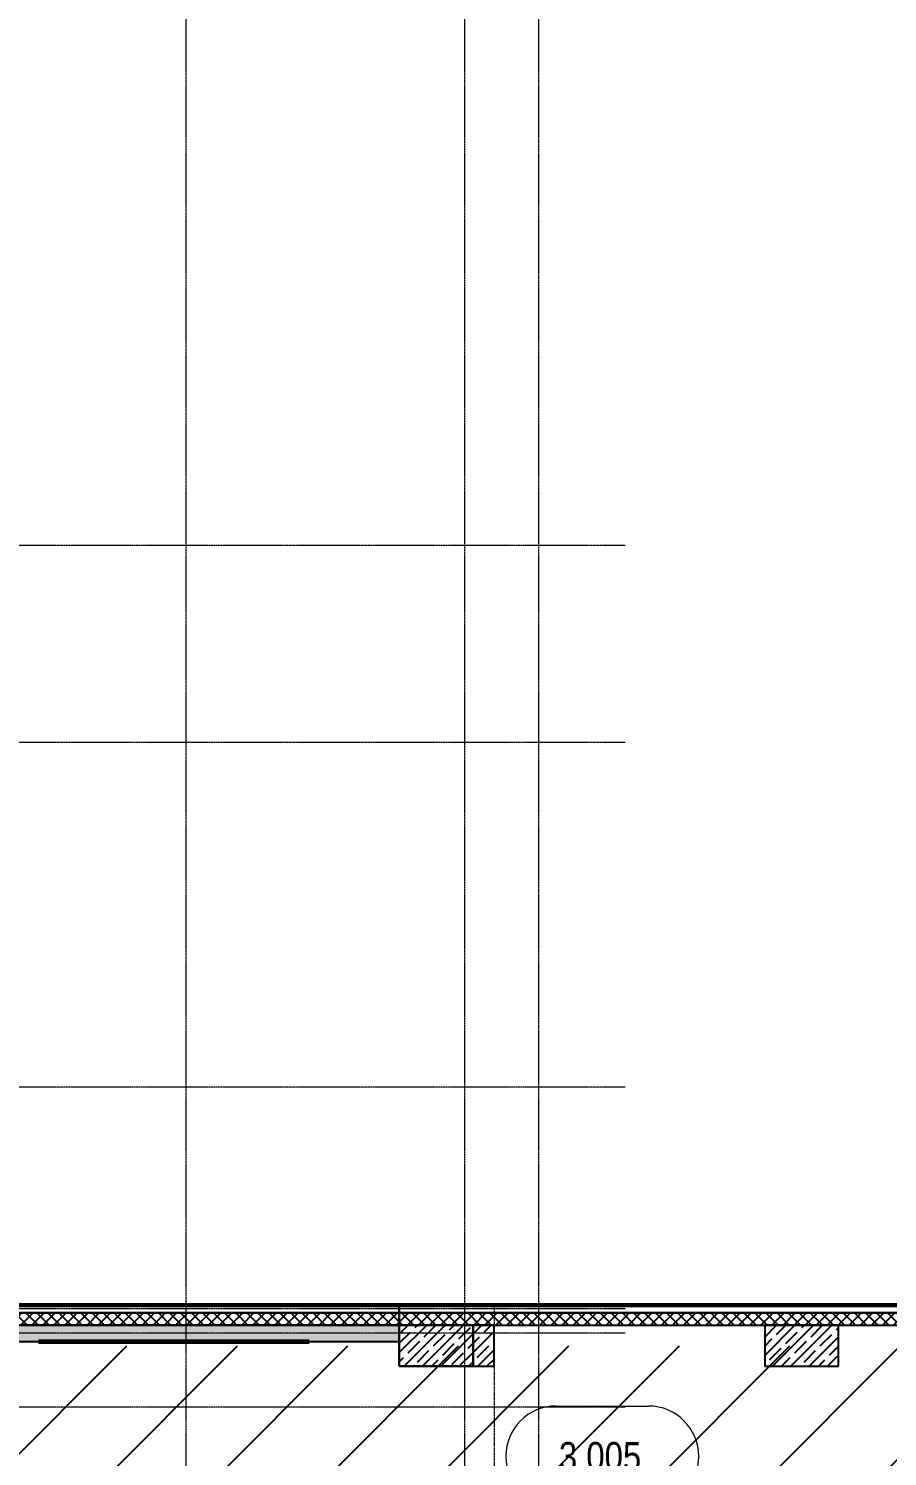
# Model space of a CAD drawing. Header units: millimetres. Extents: x 538266 to 1167394, y 114608 to 637157.
# Drawn here: x 1068714 to 1079186, y 521669 to 539069 of the extents above; entities that cross this region are included whole.
import ezdxf
from ezdxf.enums import TextEntityAlignment as Align

# ---------------------------------------------------------------- set-up
doc = ezdxf.new("R2010")
doc.units = ezdxf.units.MM
for name, pattern in [('CENTER2', [28.575, 19.05, -3.175, 3.175, -3.175]), ('DASHED', [19.05, 12.7, -6.35]), ('HIDDEN2', [4.7625, 3.175, -1.5875])]:
    doc.linetypes.add(name, pattern=pattern)
doc.layers.get('Defpoints').update_dxf_attribs({"color": 140})
for name, color, linetype, lineweight in [('0) шт стен 3 эт', 150, 'Continuous', 60), ('АР_Area', 5, 'Continuous', 5), ('АР_Колонны', 70, 'Continuous', 30), ('АР_Стены ЖБ', 7, 'Continuous', 35), ('АР_Стены ПЕНОблок', 52, 'Continuous', 20), ('АР_Тонкая', 254, 'Continuous', 5), ('АР_Утеплитель', 31, 'Continuous', 0), ('АР_Штриховка', 8, 'Continuous', 0)]:
    doc.layers.add(name, color=color, linetype=linetype, lineweight=lineweight)
doc.layers.add('АР_Делит', color=120, linetype='Continuous', lineweight=0, plot=False)
doc.layers.add('РД_Оси_100', color=7, linetype='Continuous', lineweight=0, true_color=0x525252)
doc.layers.add('ФВ-5', color=7, linetype='Continuous')
doc.styles.add('style1', font='ARIALN.TTF')

# ---------------------------------------------------------------- blocks, each defined once
blk = doc.blocks.new('СОШ_2200_АР_ОСИ_М100_28.05.24')
at = {"layer": 'АР_Делит', "color": 251, "linetype": 'DASHED', "true_color": 0x636466}
blk.add_lwpolyline([(114955, 135155), (114955, -355), (93595.036, -355), (93595.036, 13855), (94145, 13855), (94145, 68320), (66055, 68320), (66055, 13857.73), (83455, 13857.73), (83455, -355), (45245, -355), (45245, 13145), (44695, 13145), (44695, 26755), (45245, 26755), (45245, 68320), (20455, 68320), (20455, 26755), (27955, 26755), (27955, 13145), (-355, 13145), (-355, 100855)], dxfattribs=at)
at = {"layer": 'РД_Оси_100', "color": 251, "linetype": 'CENTER2', "true_color": 0x636466}
for p, q in [((24200, -6155), (24200, 139938.679)), ((27600, -6155), (27600, 139938.679)), ((29555, 36000), (-5954.958, 36000)), ((29555, 33600), (-5954.958, 33600)), ((29555, 29400), (-5954.958, 29400))]:
    blk.add_line(p, q, dxfattribs=at)
for points in [[(28500, -6155), (28500, 139938.679)], [(29555, 26700), (-5454.958, 26700), (-5954.958, 26850)], [(29555, 26400), (-5454.958, 26400), (-5954.958, 26250)], [(29555, 25500), (-5954.958, 25500)]]:
    blk.add_lwpolyline(points, dxfattribs=at)
blk = doc.blocks.new('MOK-МаркаПом_овал_ареал')
for p, q in [((-5.36, 6.14), (5.89, 6.14)), ((-2.75, -3), (2.75, -3))]:
    blk.add_line(p, q)
for centre, radius, start, end in [((-5.36, 0), 6.14, 90, 270), ((5.89, 0), 6.14, 270, 90), ((-7.41, 0), 7.16, 0, 0.001)]:
    blk.add_arc(centre, radius, start, end)
at = {"color": 0, "style": 'style1'}
blk.add_attdef('АР-ПОМЕЩЕНИЕ:НОМЕР', text='', height=3, dxfattribs=at).set_placement((0.26, 0), align=Align.MIDDLE)
at = {"layer": 'Defpoints', "color": 2, "style": 'style1'}
blk.add_attdef('АР-ПОМЕЩЕНИЕ:НАИМЕНОВАНИЕ', text='', height=1, dxfattribs=at).set_placement((-0.09, -4.81), align=Align.MIDDLE)
blk = doc.blocks.new('3_этаж1')
at = {"layer": 'АР_Штриховка', "linetype": 'Continuous', "lineweight": 25, "true_color": 0x000000}
h = blk.add_hatch(dxfattribs=at)
h.set_pattern_fill('ANSI37', color=18, scale=30, angle=-360, style=0)
h.set_pattern_definition([(45, (480135.4, 374055.49), (-67.35192, 67.35192), []), (135, (480135.4, 374055.49), (-67.35192, -67.35192), [])])
h.paths.add_polyline_path([(704734, 523419), (704584, 523269), (711184, 523269), (711184, 523419)], flags=0)
h = blk.add_hatch(dxfattribs=at)
h.set_pattern_fill('_U', color=18, angle=-360, style=0, pattern_type=0)
h.set_pattern_definition([(2e-13, (480135.3971, 374055.4927), (-4e-15, 1), [])])
h.paths.add_polyline_path([(704839, 523524), (704814, 523499), (711184, 523499), (711184, 523524)], flags=0)
h = blk.add_hatch(dxfattribs=at)
h.set_pattern_fill('_U', color=18, style=0, pattern_type=0)
h.set_pattern_definition([(0, (480135.3971, 374055.4927), (0, 1), [])])
h.paths.add_polyline_path([(711184, 523524), (711184, 523499), (729654, 523499), (729629, 523524)], flags=0)
h = blk.add_hatch(dxfattribs=at)
h.set_pattern_fill('ANSI37', color=18, scale=30, style=0)
h.set_pattern_definition([(45, (480135.4, 374055.49), (-67.35192, 67.35192), []), (135, (480135.4, 374055.49), (-67.35192, -67.35192), [])])
h.paths.add_polyline_path([(711184, 523419), (711184, 523269), (729884, 523269), (729734, 523419)], flags=0)
h = blk.add_hatch(dxfattribs=at)
h.set_pattern_fill('AR-CONC', color=18, angle=-360, style=0)
h.set_pattern_definition([(50, (480135.4, 374055.5), (182.18467, -15.939086), [19.05, -209.55]), (355, (480135.4, 374055.5), (-35.24342, 191.05685), [15.24, -167.64058]), (100.451445, (480150.58, 374054.16), (146.94125, 175.11775), [16.19001, -178.09024]), (46.1842, (480135.4, 374106.3), (271.07904, -42.04233), [28.575, -314.325]), (96.63556, (480158, 374102.8), (237.40413, 247.42612), [24.28502, -267.1356]), (351.18415, (480135.4, 374106.3), (237.40413, 247.42612), [22.85997, -251.45973]), (21, (480160.8, 374093.6), (151.61439, -102.2652), [19.05, -209.55]), (326, (480160.8, 374093.6), (61.80203, 184.18797), [15.24, -167.64]), (71.451445, (480173.43, 374085.07), (213.41642, 81.92277), [16.19001, -178.08994]), (37.5, (480135.4, 374055.49), (3.088603, 84.555039), [0, -165.608, 0, -170.18, 0, -168.275]), (7.5, (480135.4, 374055.49), (66.819663, 100.180575), [0, -97.028, 0, -161.798, 0, -64.135]), (327.5, (480078.755, 374055.49), (135.590595, -5.728744), [0, -63.5, 0, -198.12, 0, -262.89]), (317.5, (480053.36, 374055.49), (148.12918, 25.42649), [0, -82.55, 0, -131.572, 0, -186.69])])
h.paths.add_polyline_path([(704584, 523269), (704584, 523069), (711184, 523069), (711184, 523269)], flags=0)
at = {"layer": 'АР_Колонны', "color": 18, "linetype": 'HIDDEN2', "lineweight": 25, "true_color": 0x000000}
for p, q in [((711184, 523269), (712084, 523269)), ((711184, 522769), (711184, 523269)), ((712084, 523269), (712084, 522769)), ((712084, 522769), (711184, 522769))]:
    blk.add_line(p, q, dxfattribs=at)
at = {"layer": 'АР_Колонны', "color": 18, "linetype": 'Continuous', "lineweight": 25, "true_color": 0x000000}
for p, q in [((711184, 523269), (711184, 522769)), ((712084, 523269), (711184, 523269)), ((712084, 523269), (711184, 523269)), ((711184, 523269), (711184, 522769)), ((712084, 522769), (712084, 523269)), ((712084, 522769), (712084, 523269)), ((711184, 522769), (712084, 522769)), ((711184, 522769), (712084, 522769))]:
    blk.add_line(p, q, dxfattribs=at)
at = {"layer": 'АР_Стены ЖБ', "color": 18, "linetype": 'Continuous', "lineweight": 25, "true_color": 0x000000}
for p, q in [((712084, 523269), (711184, 523269)), ((711184, 523269), (711184, 522769)), ((712339, 523269), (712084, 523269)), ((712084, 523269), (712084, 522769)), ((712084, 522769), (712084, 523269)), ((712339, 522769), (712339, 523269)), ((716539, 523269), (715639, 523269)), ((715639, 523269), (715639, 522769)), ((716539, 522769), (716539, 523269)), ((711184, 522769), (712084, 522769)), ((712084, 522769), (712339, 522769)), ((715639, 522769), (716539, 522769))]:
    blk.add_line(p, q, dxfattribs=at)
at = {"layer": 'АР_Стены ПЕНОблок', "color": 18, "linetype": 'Continuous', "lineweight": 25, "true_color": 0x000000}
for p, q in [((711184, 523269), (704584, 523269)), ((711184, 523069), (711184, 523269)), ((704584, 523069), (711184, 523069))]:
    blk.add_line(p, q, dxfattribs=at)
at = {"layer": 'АР_Тонкая', "color": 18, "linetype": 'Continuous', "lineweight": 25, "true_color": 0x000000}
for p, q in [((704734, 523419), (711184, 523419)), ((711184, 523499), (704814, 523499)), ((704814, 523499), (711184, 523499)), ((711184, 523524), (704839, 523524)), ((711184, 523499), (711184, 523524)), ((711184, 523524), (711184, 523499)), ((729629, 523524), (711184, 523524)), ((711184, 523419), (711184, 523499)), ((711184, 523499), (711184, 523419)), ((729654, 523499), (711184, 523499)), ((711184, 523499), (729654, 523499)), ((711184, 523419), (729734, 523419))]:
    blk.add_line(p, q, dxfattribs=at)
at = {"layer": 'АР_Утеплитель', "color": 18, "linetype": 'Continuous', "lineweight": 25, "true_color": 0x000000}
for p, q in [((711184, 523419), (704734, 523419)), ((711184, 523269), (711184, 523419)), ((711184, 523419), (711184, 523269)), ((729734, 523419), (711184, 523419)), ((704584, 523269), (711184, 523269)), ((711184, 523269), (729884, 523269))]:
    blk.add_line(p, q, dxfattribs=at)
at = {"layer": 'АР_Штриховка', "color": 18, "linetype": 'Continuous', "lineweight": 25, "true_color": 0x000000}
for p, q in [((711184, 523159), (711293, 523269)), ((711184, 522934), (711518, 523269)), ((711242, 522769), (711742, 523269)), ((711377, 523240), (711406, 523269)), ((711467, 522769), (711967, 523269)), ((711489, 523128), (711630, 523268)), ((711798, 523212), (711855, 523269)), ((711910, 523100), (712051, 523240)), ((712084, 523161), (712192, 523269)), ((712219, 523184), (712304, 523269)), ((715639, 523124), (715784, 523269)), ((715639, 522899), (716008, 523269)), ((715671, 523268), (715671, 523269)), ((715733, 522769), (716233, 523269)), ((715783, 523156), (715896, 523269)), ((715957, 522769), (716457, 523269)), ((716092, 523240), (716120, 523269)), ((716204, 523128), (716344, 523268)), ((716513, 523212), (716539, 523238)), ((711184, 523047), (711321, 523184)), ((711293, 522931), (711433, 523072)), ((711601, 523015), (711742, 523156)), ((711692, 522769), (712084, 523161)), ((712022, 522987), (712084, 523049)), ((712084, 522936), (712339, 523191)), ((712084, 523049), (712163, 523128)), ((712331, 523072), (712339, 523079)), ((715639, 523011), (715727, 523100)), ((715895, 523044), (716036, 523184)), ((716007, 522931), (716148, 523072)), ((716182, 522769), (716539, 523126)), ((716316, 523015), (716456, 523156)), ((711184, 522822), (711237, 522875)), ((711405, 522819), (711545, 522959)), ((711714, 522903), (711854, 523044)), ((711826, 522791), (711966, 522931)), ((711916, 522769), (712084, 522936)), ((712135, 522875), (712275, 523015)), ((712141, 522769), (712339, 522967)), ((715699, 522847), (715839, 522987)), ((715845, 522769), (715951, 522875)), ((716120, 522819), (716260, 522959)), ((716406, 522769), (716539, 522901)), ((716428, 522903), (716539, 523013)), ((711579, 522769), (711658, 522847)), ((712028, 522769), (712079, 522819)), ((712253, 522769), (712339, 522855)), ((715639, 522787), (715643, 522791)), ((716294, 522769), (716372, 522847))]:
    blk.add_line(p, q, dxfattribs=at)

msp = doc.modelspace()

# ---------------------------------------------------------------- hatches: boundary and pattern name
at = {"layer": 'ФВ-5'}
h = msp.add_hatch(dxfattribs=at)
h.set_pattern_fill('ANSI31', color=3, scale=300, style=0)
h.paths.add_polyline_path([(1091674, 518169), (1054124, 518169), (1054124, 523016), (1091674, 523016)])
h.paths.add_polyline_path([(1057734, 522169), (1068594, 522169), (1068594, 523069), (1057734, 523069)])

# ---------------------------------------------------------------- linework, layer by layer
at = {"layer": '0) шт стен 3 эт', "color": 2}
msp.add_lwpolyline([(1068834, 523069), (1072134, 523069)], dxfattribs=at)

# ---------------------------------------------------------------- block references
at = {"layer": '0) шт стен 3 эт', "color": 5, "lineweight": 25}
msp.add_blockref('3_этаж1', (362050, 0), dxfattribs=at)
at = {"layer": 'АР_Area', "color": 18, "linetype": 'Continuous', "lineweight": 15, "true_color": 0x000000}
ref = msp.add_blockref('MOK-МаркаПом_овал_ареал', (1075682, 521669), dxfattribs=dict(at, xscale=100, yscale=100, zscale=100))
ref.add_attrib('АР-ПОМЕЩЕНИЕ:НОМЕР', '3.005', dxfattribs={"layer": '0', "color": 0, "height": 350, "style": 'style1'}).set_placement((1075682, 521669), align=Align.MIDDLE)
ref.add_attrib('АР-ПОМЕЩЕНИЕ:НАИМЕНОВАНИЕ', 'Коридор-рекреация начальная школа', dxfattribs={"layer": 'Defpoints', "color": 2, "height": 100, "style": 'style1'}).set_placement((1075672, 521188), align=Align.MIDDLE)
at = {"layer": 'РД_Оси_100', "lineweight": 25}
msp.add_blockref('СОШ_2200_АР_ОСИ_М100_28.05.24', (1046434, 496769), dxfattribs=at)

doc.saveas('drawing.dxf')
